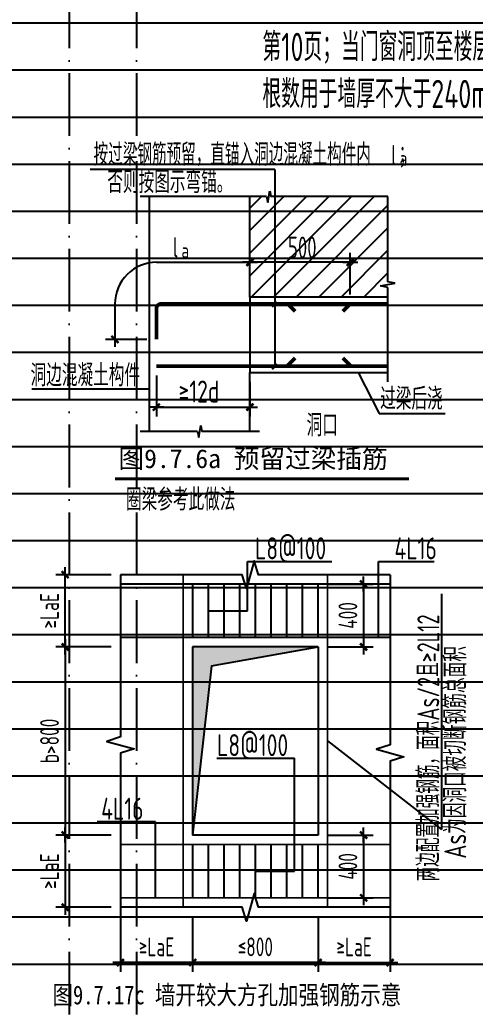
# Model space of a CAD drawing. Extents: x -1712635 to -854203, y -534641 to -21985.
# Drawn here: x -1576241 to -1568978, y -111097 to -95343 of the extents above; entities that cross this region are included whole.
import ezdxf

# ---------------------------------------------------------------- set-up
doc = ezdxf.new("R2010")
doc.units = 0
doc.header["$LTSCALE"] = 1000
doc.linetypes.add('D1', pattern=[14, 10, -2, 0, -2])
doc.linetypes.add('H3普通虚线', pattern=[4.2, 3, -1.2])
doc.layers.get('0').update_dxf_attribs({"linetype": 'CONTINUOUS'})
doc.layers.get('Defpoints').update_dxf_attribs({"linetype": 'CONTINUOUS'})
doc.layers.add('S-1-TEXT', color=7, linetype='CONTINUOUS', lineweight=18)
for name, color, linetype in [('S-DETL-DIM', 151, 'CONTINUOUS'), ('S-DETL-HATCH', 253, 'CONTINUOUS'), ('S-DETL-LINE1', 2, 'CONTINUOUS'), ('S-DETL-LINE2', 2, 'H3普通虚线'), ('S-DETL-RBAR', 1, 'CONTINUOUS'), ('S-DETL-TEXT', 7, 'CONTINUOUS')]:
    doc.layers.add(name, color=color, linetype=linetype)
doc.styles.add('TS', font='tssdeng.shx', dxfattribs={"width": 0.7, "bigfont": 'tssdchn.shx'})
doc.styles.add('华文行楷', font='tssdeng.shx', dxfattribs={"width": 0.75, "height": 350, "bigfont": 'hztxt.shx'})
doc.styles.add('黑体', font='simhei.ttf')
doc.dimstyles.new('DIM25', dxfattribs={"dimtxt": 300, "dimasz": 0.8, "dimexe": 150, "dimexo": 150, "dimgap": 100, "dimtad": 1, "dimdec": 0, "dimlfac": 0.25, "dimrnd": 1, "dimzin": 0, "dimdsep": 46, "dimtxsty": 'TS', "dimblk": '_DIMX', "dimcen": 0, "dimclrd": 256, "dimclre": 256, "dimclrt": 43, "dimadec": 1, "dimazin": 0, "dimtfac": 1, "dimtdec": 0, "dimtix": 1, "dimtmove": 2, "dimatfit": 3, "dimldrblk": 'ARCHTICK', "dimfxl": 0, "dimtolj": 1, "dimtzin": 1, "dimarcsym": 0})

# ---------------------------------------------------------------- blocks, each defined once
blk = doc.blocks.new('_DIMX')
blk.add_line((-150, 0), (150, 0))
at = {"const_width": 50}
blk.add_lwpolyline([(-70, -70), (70, 70)], dxfattribs=at)
blk = doc.blocks.new('*D1569')
at = {"layer": 'Defpoints', "color": 0}
for p in [(-1573484, -109487), (-1571484, -109487), (-1573484, -110369)]:
    blk.add_point(p, dxfattribs=at)
at = {"layer": 'S-DETL-DIM', "lineweight": -2}
for p, q in [((-1573484, -109637), (-1573484, -110519)), ((-1571484, -109637), (-1571484, -110519)), ((-1571485, -110369), (-1573483, -110369))]:
    blk.add_line(p, q, dxfattribs=at)
at = {"layer": 'S-DETL-DIM', "lineweight": -2, "xscale": 0.8, "yscale": 0.8, "zscale": 0.8, "rotation": 180}
blk.add_blockref('_DIMX', (-1573484, -110369), dxfattribs=at)
at = {"layer": 'S-DETL-DIM', "lineweight": -2, "xscale": 0.8, "yscale": 0.8, "zscale": 0.8}
blk.add_blockref('_DIMX', (-1571484, -110369), dxfattribs=at)
at = {"layer": 'S-DETL-DIM', "color": 43, "insert": (-1572484, -110119), "char_height": 300, "attachment_point": 5, "style": 'TS'}
blk.add_mtext('\\A1;≤800', dxfattribs=at)
blk = doc.blocks.new('_ArchTick')
at = {"color": 0, "const_width": 0.35}
blk.add_lwpolyline([(-0.5, -0.5), (0.5, 0.5)], dxfattribs=at)
blk = doc.blocks.new('*D1570')
at = {"layer": 'Defpoints', "color": 0}
for p in [(-1574634, -109487), (-1573484, -109487), (-1574634, -110369)]:
    blk.add_point(p, dxfattribs=at)
at = {"layer": 'S-DETL-DIM', "lineweight": -2}
for p, q in [((-1574634, -109637), (-1574634, -110519)), ((-1573484, -109637), (-1573484, -110519)), ((-1573485, -110369), (-1574633, -110369))]:
    blk.add_line(p, q, dxfattribs=at)
at = {"layer": 'S-DETL-DIM', "lineweight": -2, "xscale": 0.8, "yscale": 0.8, "zscale": 0.8, "rotation": 180}
blk.add_blockref('_DIMX', (-1574634, -110369), dxfattribs=at)
at = {"layer": 'S-DETL-DIM', "lineweight": -2, "xscale": 0.8, "yscale": 0.8, "zscale": 0.8}
blk.add_blockref('_DIMX', (-1573484, -110369), dxfattribs=at)
at = {"layer": 'S-DETL-DIM', "color": 43, "insert": (-1574059, -110119), "char_height": 300, "attachment_point": 5, "style": 'TS'}
blk.add_mtext('\\A1;≥LaE', dxfattribs=at)
blk = doc.blocks.new('*D1571')
at = {"layer": 'Defpoints', "color": 0}
for p in [(-1571484, -109487), (-1570334, -109487), (-1570334, -110369)]:
    blk.add_point(p, dxfattribs=at)
at = {"layer": 'S-DETL-DIM', "lineweight": -2}
for p, q in [((-1571484, -109637), (-1571484, -110519)), ((-1570334, -109637), (-1570334, -110519)), ((-1571483, -110369), (-1570335, -110369))]:
    blk.add_line(p, q, dxfattribs=at)
at = {"layer": 'S-DETL-DIM', "lineweight": -2, "xscale": 0.8, "yscale": 0.8, "zscale": 0.8, "rotation": 180}
blk.add_blockref('_DIMX', (-1571484, -110369), dxfattribs=at)
at = {"layer": 'S-DETL-DIM', "lineweight": -2, "xscale": 0.8, "yscale": 0.8, "zscale": 0.8}
blk.add_blockref('_DIMX', (-1570334, -110369), dxfattribs=at)
at = {"layer": 'S-DETL-DIM', "color": 43, "insert": (-1570909, -110119), "char_height": 300, "attachment_point": 5, "style": 'TS'}
blk.add_mtext('\\A1;≥LaE', dxfattribs=at)
blk = doc.blocks.new('*D1572')
at = {"layer": 'Defpoints', "color": 0}
for p in [(-1574634, -108337), (-1575516, -109487), (-1574634, -109487)]:
    blk.add_point(p, dxfattribs=at)
at = {"layer": 'S-DETL-DIM', "lineweight": -2}
for p, q in [((-1574784, -108337), (-1575666, -108337)), ((-1575516, -108338), (-1575516, -109487)), ((-1574784, -109487), (-1575666, -109487))]:
    blk.add_line(p, q, dxfattribs=at)
at = {"layer": 'S-DETL-DIM', "lineweight": -2, "xscale": 0.8, "yscale": 0.8, "zscale": 0.8}
for p, rotation in [((-1575516, -108337), 90), ((-1575516, -109487), 270)]:
    blk.add_blockref('_DIMX', p, dxfattribs=dict(at, rotation=rotation))
at = {"layer": 'S-DETL-DIM', "color": 43, "insert": (-1575766, -108912), "char_height": 300, "attachment_point": 5, "rotation": 90, "style": 'TS'}
blk.add_mtext('\\A1;≥LaE', dxfattribs=at)
blk = doc.blocks.new('*D1573')
at = {"layer": 'Defpoints', "color": 0}
for p in [(-1575516, -104187), (-1574634, -104187), (-1574634, -105337)]:
    blk.add_point(p, dxfattribs=at)
at = {"layer": 'S-DETL-DIM', "lineweight": -2}
for p, q in [((-1574784, -104187), (-1575666, -104187)), ((-1575516, -105337), (-1575516, -104188)), ((-1574784, -105337), (-1575666, -105337))]:
    blk.add_line(p, q, dxfattribs=at)
at = {"layer": 'S-DETL-DIM', "lineweight": -2, "xscale": 0.8, "yscale": 0.8, "zscale": 0.8}
for p, rotation in [((-1575516, -104187), 90), ((-1575516, -105337), 270)]:
    blk.add_blockref('_DIMX', p, dxfattribs=dict(at, rotation=rotation))
at = {"layer": 'S-DETL-DIM', "color": 43, "insert": (-1575766, -104762), "char_height": 300, "attachment_point": 5, "rotation": 90, "style": 'TS'}
blk.add_mtext('\\A1;≥LaE', dxfattribs=at)
blk = doc.blocks.new('*D1574')
at = {"layer": 'Defpoints', "color": 0}
for p in [(-1574634, -105337), (-1575516, -108337), (-1574634, -108337)]:
    blk.add_point(p, dxfattribs=at)
at = {"layer": 'S-DETL-DIM', "lineweight": -2}
for p, q in [((-1574784, -105337), (-1575666, -105337)), ((-1575516, -105338), (-1575516, -108337)), ((-1574784, -108337), (-1575666, -108337))]:
    blk.add_line(p, q, dxfattribs=at)
at = {"layer": 'S-DETL-DIM', "lineweight": -2, "xscale": 0.8, "yscale": 0.8, "zscale": 0.8}
for p, rotation in [((-1575516, -105337), 90), ((-1575516, -108337), 270)]:
    blk.add_blockref('_DIMX', p, dxfattribs=dict(at, rotation=rotation))
at = {"layer": 'S-DETL-DIM', "color": 43, "insert": (-1575766, -106837), "char_height": 300, "attachment_point": 5, "rotation": 90, "style": 'TS'}
blk.add_mtext('\\A1;b>800', dxfattribs=at)
blk = doc.blocks.new('*D1575')
at = {"layer": 'Defpoints', "color": 0}
for p in [(-1571484, -104337), (-1571484, -105337), (-1570758, -105337)]:
    blk.add_point(p, dxfattribs=at)
at = {"layer": 'S-DETL-DIM', "lineweight": -2}
for p, q in [((-1571334, -104337), (-1570608, -104337)), ((-1570758, -104338), (-1570758, -105337)), ((-1571334, -105337), (-1570608, -105337))]:
    blk.add_line(p, q, dxfattribs=at)
at = {"layer": 'S-DETL-DIM', "lineweight": -2, "xscale": 0.8, "yscale": 0.8, "zscale": 0.8}
for p, rotation in [((-1570758, -104337), 90), ((-1570758, -105337), 270)]:
    blk.add_blockref('_DIMX', p, dxfattribs=dict(at, rotation=rotation))
at = {"layer": 'S-DETL-DIM', "color": 43, "insert": (-1571008, -104837), "char_height": 300, "attachment_point": 5, "rotation": 90, "style": 'TS'}
blk.add_mtext('\\A1;400', dxfattribs=at)
blk = doc.blocks.new('*D1576')
at = {"layer": 'Defpoints', "color": 0}
for p in [(-1571484, -108337), (-1571484, -109337), (-1570758, -109337)]:
    blk.add_point(p, dxfattribs=at)
at = {"layer": 'S-DETL-DIM', "lineweight": -2}
for p, q in [((-1571334, -108337), (-1570608, -108337)), ((-1570758, -108338), (-1570758, -109337)), ((-1571334, -109337), (-1570608, -109337))]:
    blk.add_line(p, q, dxfattribs=at)
at = {"layer": 'S-DETL-DIM', "lineweight": -2, "xscale": 0.8, "yscale": 0.8, "zscale": 0.8}
for p, rotation in [((-1570758, -108337), 90), ((-1570758, -109337), 270)]:
    blk.add_blockref('_DIMX', p, dxfattribs=dict(at, rotation=rotation))
at = {"layer": 'S-DETL-DIM', "color": 43, "insert": (-1571008, -108837), "char_height": 300, "attachment_point": 5, "rotation": 90, "style": 'TS'}
blk.add_mtext('\\A1;400', dxfattribs=at)
blk = doc.blocks.new('*D1589')
at = {"layer": 'Defpoints', "color": 0}
for p in [(-1574062, -100862), (-1572570, -100962), (-1572570, -101517)]:
    blk.add_point(p, dxfattribs=at)
at = {"layer": 'S-DETL-DIM', "lineweight": -2}
for p, q in [((-1574062, -101012), (-1574062, -101667)), ((-1572570, -101112), (-1572570, -101667)), ((-1574061, -101517), (-1572571, -101517))]:
    blk.add_line(p, q, dxfattribs=at)
at = {"layer": 'S-DETL-DIM', "lineweight": -2, "xscale": 0.8, "yscale": 0.8, "zscale": 0.8, "rotation": 180}
blk.add_blockref('_DIMX', (-1574062, -101517), dxfattribs=at)
at = {"layer": 'S-DETL-DIM', "lineweight": -2, "xscale": 0.8, "yscale": 0.8, "zscale": 0.8}
blk.add_blockref('_DIMX', (-1572570, -101517), dxfattribs=at)
blk = doc.blocks.new('*D1590')
at = {"layer": 'Defpoints', "color": 0}
for p in [(-1572570, -99209), (-1572570, -99762), (-1570970, -99870)]:
    blk.add_point(p, dxfattribs=at)
at = {"layer": 'S-DETL-DIM', "lineweight": -2}
for p, q in [((-1572570, -99612), (-1572570, -99059)), ((-1570970, -99720), (-1570970, -99059)), ((-1570971, -99209), (-1572569, -99209))]:
    blk.add_line(p, q, dxfattribs=at)
at = {"layer": 'S-DETL-DIM', "lineweight": -2, "xscale": 0.8, "yscale": 0.8, "zscale": 0.8, "rotation": 180}
blk.add_blockref('_DIMX', (-1572570, -99209), dxfattribs=at)
at = {"layer": 'S-DETL-DIM', "lineweight": -2, "xscale": 0.8, "yscale": 0.8, "zscale": 0.8}
blk.add_blockref('_DIMX', (-1570970, -99209), dxfattribs=at)

msp = doc.modelspace()

# ---------------------------------------------------------------- hatches: boundary and pattern name
at = {"layer": 'S-DETL-HATCH'}
h = msp.add_hatch(dxfattribs=at)
h.set_pattern_fill('ANSI31', color=256, scale=80, style=0)
h.set_pattern_definition([(45, (-2776880.32, 51927.23), (-179.60512, 179.60512), [])])
h.paths.add_polyline_path([(-1572175.73, -98162.37), (-1572175.73, -99762.37), (-1570369.73, -99762.37), (-1570369.73, -99608.76), (-1570486.69, -99583.35), (-1570252.77, -99541.39), (-1570369.73, -99519.48), (-1570369.73, -98162.37)])
h.paths.add_polyline_path([(-1572569.73, -99762.37), (-1572175.73, -99762.37), (-1572175.73, -98162.37), (-1572235.14, -98162.37), (-1572252.82, -98068.05), (-1572286.65, -98256.68), (-1572307.14, -98162.37), (-1572569.73, -98162.37)])
h.paths.add_polyline_path([(-1572034.22, -99191.67), (-1571420.37, -99191.67), (-1571420.37, -98767.63), (-1572034.22, -98767.63)], flags=24)
msp.add_hatch(color=256, dxfattribs=at).paths.add_polyline_path([(-1571484.09, -105337.41), (-1573484.09, -105337.41), (-1573484.09, -108337.41), (-1573184.09, -105637.41)])

# ---------------------------------------------------------------- linework, layer by layer
at = {"layer": 'Defpoints', "color": 252, "linetype": 'D1', "ltscale": 0.1}
for p, q in [((-1575450.67, -65392.79), (-1575450.67, -119392.79)), ((-1574378.67, -65392.79), (-1574378.67, -119392.79))]:
    msp.add_line(p, q, dxfattribs=at)
at = {"layer": 'Defpoints', "color": 252}
for p, q in [((-1593722.67, -95392.79), (-1520162.67, -95392.79)), ((-1593722.67, -96142.79), (-1520162.67, -96142.79)), ((-1593722.67, -96892.79), (-1520162.67, -96892.79)), ((-1593722.67, -97642.79), (-1520162.67, -97642.79)), ((-1593722.67, -98392.79), (-1520162.67, -98392.79)), ((-1593722.67, -99142.79), (-1520162.67, -99142.79)), ((-1593722.67, -99892.79), (-1520162.67, -99892.79)), ((-1593722.67, -100642.79), (-1520162.67, -100642.79)), ((-1593722.67, -101392.79), (-1520162.67, -101392.79)), ((-1593722.67, -102142.79), (-1520162.67, -102142.79)), ((-1593722.67, -102892.79), (-1520162.67, -102892.79)), ((-1593722.67, -103642.79), (-1520162.67, -103642.79)), ((-1593722.67, -104392.79), (-1520162.67, -104392.79)), ((-1593722.67, -105142.79), (-1520162.67, -105142.79)), ((-1593722.67, -105892.79), (-1520162.67, -105892.79)), ((-1593722.67, -106642.79), (-1520162.67, -106642.79)), ((-1593722.67, -107392.79), (-1520162.67, -107392.79)), ((-1593722.67, -108142.79), (-1520162.67, -108142.79)), ((-1593722.67, -108892.79), (-1520162.67, -108892.79)), ((-1593722.67, -109642.79), (-1520162.67, -109642.79)), ((-1593722.67, -110392.79), (-1520162.67, -110392.79))]:
    msp.add_line(p, q, dxfattribs=at)
at = {"layer": 'S-DETL-DIM'}
for p, q in [((-1572286.65, -98256.68), (-1572252.82, -98068.05)), ((-1572252.82, -98068.05), (-1572235.14, -98162.37)), ((-1572307.14, -98162.37), (-1574319.73, -98162.37)), ((-1572307.14, -98162.37), (-1572286.65, -98256.68)), ((-1570369.73, -98162.37), (-1572235.14, -98162.37)), ((-1570369.73, -99519.48), (-1570369.73, -98162.37)), ((-1572569.73, -99612.37), (-1572569.73, -99058.72)), ((-1574060.93, -99208.72), (-1572570.53, -99208.72)), ((-1570486.69, -99583.35), (-1570252.77, -99541.39)), ((-1570252.77, -99541.39), (-1570369.73, -99519.48)), ((-1570369.73, -99608.76), (-1570486.69, -99583.35)), ((-1570369.73, -101112.37), (-1570369.73, -99608.76)), ((-1574722.85, -99871.1), (-1574722.85, -100436.57)), ((-1574211.73, -100437.37), (-1574872.85, -100437.37)), ((-1573407.14, -101905.73), (-1574319.73, -101905.73)), ((-1573407.14, -101905.73), (-1573386.65, -102000.05)), ((-1573386.65, -102000.05), (-1573352.82, -101811.41)), ((-1573352.82, -101811.41), (-1573335.14, -101905.73)), ((-1572419.73, -101905.73), (-1573335.14, -101905.73))]:
    msp.add_line(p, q, dxfattribs=at)
for points in [[(-1570334.09, -104187.41), (-1572433.08, -104187.41), (-1572503.08, -103967.41), (-1572623.08, -104407.41), (-1572693.08, -104187.41), (-1574634.09, -104187.41)], [(-1574634.09, -104187.41), (-1574634.09, -106773.98), (-1574854.09, -106843.98), (-1574414.09, -106963.98), (-1574634.09, -107033.98), (-1574634.09, -109637.41)], [(-1570334.09, -104187.41), (-1570334.09, -106897.69), (-1570554.09, -106967.69), (-1570114.09, -107087.69), (-1570334.09, -107157.69), (-1570334.09, -109637.41)], [(-1570334.09, -109487.41), (-1572433.76, -109487.41), (-1572503.76, -109267.41), (-1572623.76, -109707.41), (-1572693.76, -109487.41), (-1574634.09, -109487.41)]]:
    msp.add_lwpolyline(points, dxfattribs=at)
msp.add_arc((-1574060.93, -99870.3), 661.57, 90, 180.069284, dxfattribs=at)
at = {"layer": 'S-DETL-HATCH', "linetype": 'ByBlock'}
for q in [(-1571484.09, -105337.41), (-1573484.09, -108337.41)]:
    msp.add_line((-1573184.09, -105637.41), q, dxfattribs=at)
at = {"layer": 'S-DETL-LINE1'}
for p, q in [((-1574169.73, -101905.73), (-1574169.73, -98162.37)), ((-1572569.73, -99762.37), (-1572569.73, -98162.37)), ((-1570369.73, -99762.37), (-1572569.73, -99762.37)), ((-1572569.73, -101905.73), (-1572569.73, -100962.37)), ((-1572569.73, -100962.37), (-1570369.73, -100962.37)), ((-1571484.09, -105337.41), (-1573484.09, -105337.41)), ((-1573484.09, -105337.41), (-1573484.09, -108337.41)), ((-1571484.09, -105337.41), (-1571484.09, -108337.41)), ((-1571484.09, -108337.41), (-1573484.09, -108337.41))]:
    msp.add_line(p, q, dxfattribs=at)
at = {"layer": 'S-DETL-LINE2', "linetype": 'H3普通虚线'}
msp.add_line((-1572569.73, -99762.37), (-1572569.73, -100962.37), dxfattribs=at)
at = {"layer": 'S-DETL-RBAR', "color": 1, "const_width": 60}
msp.add_lwpolyline([(-1574061.73, -99950.3, -0.41421289), (-1573981.73, -99870.3), (-1570369.73, -99870.3)], format="xyb", dxfattribs=at)
for points in [[(-1571969.73, -99870.3), (-1571849.73, -99990.3)], [(-1570969.73, -99870.3), (-1571089.73, -99990.3)], [(-1574061.73, -99950.3), (-1574061.73, -100437.37)], [(-1571969.73, -100854.44), (-1571849.73, -100734.44)], [(-1570969.73, -100854.44), (-1571089.73, -100734.44)], [(-1570369.73, -100862.37), (-1574061.73, -100862.37)]]:
    msp.add_lwpolyline(points, dxfattribs=at)
at = {"layer": 'S-DETL-RBAR', "const_width": 30}
for points in [[(-1573634.09, -109487.41), (-1573634.09, -104187.41), (-1573634.09, -104187.41)], [(-1571334.09, -109487.41), (-1571334.09, -104187.41), (-1571334.09, -104187.41)], [(-1570334.09, -104337.41), (-1574634.09, -104337.41), (-1574634.09, -104337.41)], [(-1573484.09, -104337.41), (-1573484.09, -105187.41)], [(-1573234.09, -104337.41), (-1573234.09, -105187.41)], [(-1572984.09, -104337.41), (-1572984.09, -105187.41)], [(-1572734.09, -104337.41), (-1572734.09, -105187.41)], [(-1572484.09, -104337.41), (-1572484.09, -105187.41)], [(-1572234.09, -104337.41), (-1572234.09, -105187.41)], [(-1571984.09, -104337.41), (-1571984.09, -105187.41)], [(-1571734.09, -104337.41), (-1571734.09, -105187.41)], [(-1571484.09, -104337.41), (-1571484.09, -105187.41)], [(-1570334.09, -105187.41), (-1574634.09, -105187.41), (-1574634.09, -105187.41)], [(-1570334.09, -108487.41), (-1574634.09, -108487.41), (-1574634.09, -108487.41)], [(-1573484.09, -108487.41), (-1573484.09, -109337.41)], [(-1573234.09, -108487.41), (-1573234.09, -109337.41)], [(-1572984.09, -108487.41), (-1572984.09, -109337.41)], [(-1572734.09, -108487.41), (-1572734.09, -109337.41)], [(-1572484.09, -108487.41), (-1572484.09, -109337.41)], [(-1572234.09, -108487.41), (-1572234.09, -109337.41)], [(-1571984.09, -108487.41), (-1571984.09, -109337.41)], [(-1571734.09, -108487.41), (-1571734.09, -109337.41)], [(-1571484.09, -108487.41), (-1571484.09, -109337.41)], [(-1570334.09, -109337.41), (-1574634.09, -109337.41), (-1574634.09, -109337.41)]]:
    msp.add_lwpolyline(points, dxfattribs=at)
at = {"layer": 'S-DETL-TEXT'}
for p, q in [((-1572175.73, -97728.45), (-1575117.68, -97728.45)), ((-1572175.73, -97728.45), (-1572175.73, -100872.18)), ((-1570846.75, -100962.37), (-1570508.02, -101615.95)), ((-1576050.22, -101226.19), (-1574169.73, -101226.19)), ((-1570508.02, -101615.95), (-1569458.51, -101615.95))]:
    msp.add_line(p, q, dxfattribs=at)
at = {"layer": 'S-DETL-TEXT', "color": 0}
for p, q in [((-1572609.09, -103976.48), (-1571264.52, -103976.48)), ((-1572609.09, -104762.41), (-1572609.09, -103976.48)), ((-1570521.19, -103976.48), (-1569633.39, -103976.48)), ((-1570521.19, -105187.41), (-1570521.19, -103976.48)), ((-1569516.61, -104490.31), (-1569516.61, -108248.77)), ((-1573234.09, -104762.41), (-1572609.09, -104762.41)), ((-1571334.09, -106837.41), (-1569516.61, -108248.77)), ((-1573095.79, -107113.17), (-1571859.09, -107113.17)), ((-1571859.09, -108912.41), (-1571859.09, -107113.17)), ((-1574078.68, -108126.48), (-1575008.08, -108126.48)), ((-1574078.68, -109337.41), (-1574078.68, -108126.48)), ((-1572484.09, -108912.41), (-1571859.09, -108912.41))]:
    msp.add_line(p, q, dxfattribs=at)
at = {"layer": 'S-DETL-TEXT'}
for points, const_width in [([(-1572135.73, -99840.11), (-1572215.73, -99920.11)], 32), ([(-1572135.73, -100832.18), (-1572215.73, -100912.18)], 32), ([(-1574721.43, -102659.27), (-1570034.99, -102659.27)], 50)]:
    msp.add_lwpolyline(points, dxfattribs=dict(at, const_width=const_width))

# ---------------------------------------------------------------- block references
at = {"layer": 'S-DETL-DIM', "xscale": 0.8000000000465661, "yscale": 0.8000000000465661, "zscale": 0.8000000000465661}
msp.add_blockref('_DIMX', (-1572569.73, -99208.72), dxfattribs=at)
at = {"layer": 'S-DETL-DIM', "xscale": 0.8000000000465661, "yscale": 0.8000000000465661, "zscale": 0.7999999999883585, "rotation": 270}
msp.add_blockref('_DIMX', (-1574722.85, -100437.37), dxfattribs=at)

# ---------------------------------------------------------------- texts
at = {"layer": 'S-1-TEXT', "style": 'TS', "width": 0.7}
for s, p in [('   第10页；当门窗洞顶至楼层梁底距离过小而无法另设过梁时，过梁可与楼层梁整浇。图10.6中底筋', (-1572945.23, -96000.36)), ('   根数用于墙厚不大于240mm的情况；当墙厚大于240mm但小于370mm时底筋根数为3根。', (-1572945.23, -96750.36))]:
    msp.add_text(s, height=450, dxfattribs=at).set_placement(p)
at = {"layer": 'S-DETL-DIM'}
for s, height, style, width, p in [('l', 320, '华文行楷', 0.75, (-1573801.31, -99129.24)), ('500', 350, 'TS', 0.65, (-1571963.55, -99147.92)), ('a', 240, 'TS', 0.75, (-1573662.94, -99139.32)), ('≥12d', 350, 'TS', 0.75, (-1573707.87, -101443.19))]:
    msp.add_text(s, height=height, dxfattribs=dict(at, style=style, width=width)).set_placement(p)
at = {"layer": 'S-DETL-TEXT'}
for s, height, style, width, p in [('按过梁钢筋预留，直锚入洞边混凝土构件内   ；', 350, 'TS', 0.7, (-1575063.67, -97666.44)), ('l', 320, '华文行楷', 0.75, (-1570320.76, -97659.54)), ('a', 240, 'TS', 0.75, (-1570182.39, -97669.62)), ('否则按图示弯锚。', 350, 'TS', 0.75, (-1574844.71, -98105.18)), ('洞边混凝土构件', 350, 'TS', 0.75, (-1576068.36, -101184.88)), ('过梁后浇', 350, 'TS', 0.75, (-1570494.13, -101559.24)), ('洞口', 350, 'TS', 0.75, (-1571667.1, -101981.4)), ('圈梁参考此做法', 350, 'TS', 0.75, (-1574546.56, -103166.85)), ('L8@100', 350, 'TS', 0.75, (-1572489.71, -103942.42)), ('4L16', 350, 'TS', 0.75, (-1570265.8, -103942.42)), ('L8@100', 350, 'TS', 0.75, (-1573095.27, -107079.11)), ('4L16', 350, 'TS', 0.75, (-1574942.47, -108092.42)), ('图9.7.17c 墙开较大方孔加强钢筋示意', 300, '黑体', 0.8, (-1575719.25, -111035.37))]:
    msp.add_text(s, height=height, dxfattribs=dict(at, style=style, width=width)).set_placement(p)
at = {"layer": 'S-DETL-TEXT', "style": '黑体'}
msp.add_text('图9.7.6a 预留过梁插筋', height=300, dxfattribs=at).set_placement((-1574666.33, -102488.11))
at = {"layer": 'S-DETL-TEXT', "style": 'TS'}
for s, width, p in [('两边配置加强钢筋，面积As/2且≥2L12', 0.7, (-1569550.67, -109074.65)), ('As为因洞口被切断钢筋总面积', 0.75, (-1569121.57, -108713.97))]:
    msp.add_text(s, height=350, rotation=90, dxfattribs=dict(at, width=width)).set_placement(p)

# ---------------------------------------------------------------- dimensions: what is measured, and where the dimension line sits
at = {"layer": 'S-DETL-DIM'}
for base, p1, p2, text, picture, middle in [((-1572569.73, -99208.72), (-1570969.73, -99870.3), (-1572569.73, -99762.37), ' ', '*D1590', (-1571769.73, -99208.72)), ((-1572569.73, -101516.76), (-1574061.73, -100862.37), (-1572569.73, -100962.37), ' ', '*D1589', (-1573315.73, -101516.76)), ((-1574634.09, -110369.01), (-1573484.09, -109487.41), (-1574634.09, -109487.41), '≥LaE', '*D1570', (-1574059.09, -110119.01)), ((-1573484.09, -110369.01), (-1571484.09, -109487.41), (-1573484.09, -109487.41), '≤800', '*D1569', (-1572484.09, -110119.01))]:
    dim = msp.add_linear_dim(base=base, p1=p1, p2=p2, text=text, dimstyle='DIM25', dxfattribs=at)
    dim.commit()
    dim.dimension.update_dxf_attribs({"geometry": picture, "text_midpoint": middle})
for base, p1, p2, angle, text, picture, middle in [((-1575515.68, -104187.41), (-1574634.09, -105337.41), (-1574634.09, -104187.41), 270, '≥LaE', '*D1573', (-1575765.68, -104762.41)), ((-1570757.59, -105337.41), (-1571484.09, -104337.41), (-1571484.09, -105337.41), 90, '400', '*D1575', (-1571007.59, -104837.41)), ((-1575515.68, -108337.41), (-1574634.09, -105337.41), (-1574634.09, -108337.41), 90, 'b>800', '*D1574', (-1575765.68, -106837.41)), ((-1575515.68, -109487.41), (-1574634.09, -108337.41), (-1574634.09, -109487.41), 90, '≥LaE', '*D1572', (-1575765.68, -108912.41)), ((-1570757.59, -109337.41), (-1571484.09, -108337.41), (-1571484.09, -109337.41), 90, '400', '*D1576', (-1571007.59, -108837.41)), ((-1570334.09, -110369.01), (-1571484.09, -109487.41), (-1570334.09, -109487.41), 180, '≥LaE', '*D1571', (-1570909.09, -110119.01))]:
    dim = msp.add_linear_dim(base=base, p1=p1, p2=p2, angle=angle, text=text, dimstyle='DIM25', dxfattribs=at)
    dim.commit()
    dim.dimension.update_dxf_attribs({"geometry": picture, "text_midpoint": middle})

doc.saveas('drawing.dxf')
